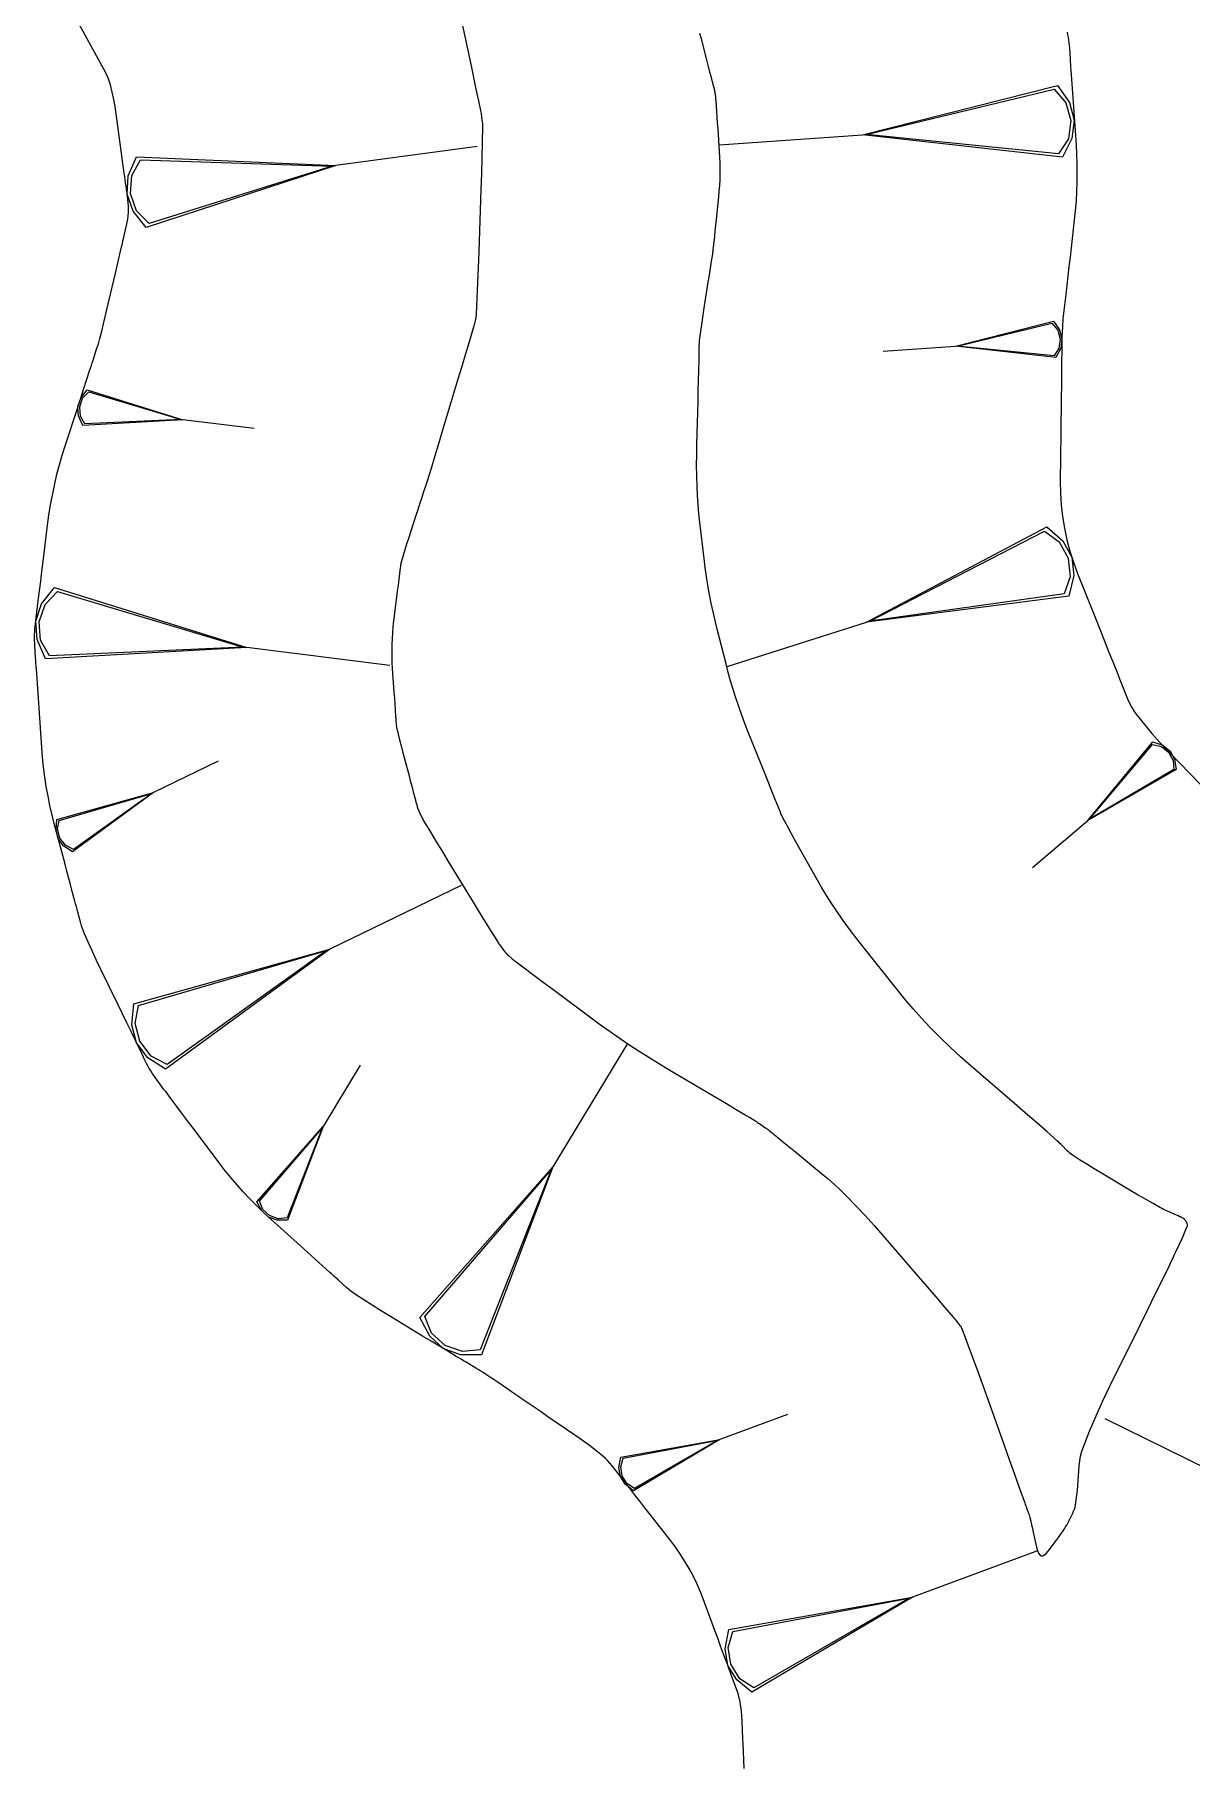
# Model space of a CAD drawing. Header units: metres. Extents: x 305195 to 309187, y 6261447 to 6263623.
# Drawn here: x 305596.9 to 305639, y 6262879.7 to 6262942.6 of the extents above; entities that cross this region are included whole.
import ezdxf

# ---------------------------------------------------------------- set-up
doc = ezdxf.new("R2010")
doc.units = ezdxf.units.M
doc.layers.add('st_new', color=9, linetype='Continuous')

# ---------------------------------------------------------------- blocks, each defined once
blk = doc.blocks.new('ST4_NEW')
at = {"layer": 'st_new', "color": 251, "lineweight": 0}
for p, q in [((183.3, 545.499, -999), (181.794, 548.259, -999)), ((196.245, 547.446, -999), (196.609, 545.752, -999)), ((205.002, 546.738, -999), (204.949, 546.939, -999)), ((205.21, 545.929, -999), (205.002, 546.738, -999)), ((218.329, 546.986, -999), (218.348, 546.89, -999)), ((218.348, 546.89, -999), (218.364, 546.793, -999)), ((218.364, 546.793, -999), (218.379, 546.695, -999)), ((218.379, 546.695, -999), (218.391, 546.597, -999)), ((218.391, 546.597, -999), (218.402, 546.499, -999)), ((218.402, 546.499, -999), (218.41, 546.401, -999)), ((205.262, 545.727, -999), (205.21, 545.929, -999)), ((218.41, 546.401, -999), (218.437, 546.004, -999)), ((218.437, 546.004, -999), (218.444, 545.906, -999)), ((218.444, 545.906, -999), (218.45, 545.807, -999)), ((183.354, 545.392, -999), (183.3, 545.499, -999)), ((183.401, 545.283, -999), (183.354, 545.392, -999)), ((183.441, 545.171, -999), (183.401, 545.283, -999)), ((196.609, 545.752, -999), (196.7, 545.329, -999)), ((196.7, 545.329, -999), (196.789, 544.907, -999)), ((205.314, 545.526, -999), (205.262, 545.727, -999)), ((205.366, 545.324, -999), (205.314, 545.526, -999)), ((205.418, 545.122, -999), (205.366, 545.324, -999)), ((218.45, 545.807, -999), (218.457, 545.708, -999)), ((218.457, 545.708, -999), (218.464, 545.61, -999)), ((218.464, 545.61, -999), (218.488, 545.268, -999)), ((218.488, 545.268, -999), (218.511, 544.926, -999)), ((183.474, 545.056, -999), (183.441, 545.171, -999)), ((183.536, 544.795, -999), (183.474, 545.056, -999)), ((183.59, 544.532, -999), (183.536, 544.795, -999)), ((196.789, 544.907, -999), (196.878, 544.484, -999)), ((205.427, 545.089, -999), (205.418, 545.122, -999)), ((205.435, 545.055, -999), (205.427, 545.089, -999)), ((205.444, 545.021, -999), (205.435, 545.055, -999)), ((205.453, 544.987, -999), (205.444, 545.021, -999)), ((205.488, 544.851, -999), (205.453, 544.987, -999)), ((205.496, 544.817, -999), (205.488, 544.851, -999)), ((205.504, 544.783, -999), (205.496, 544.817, -999)), ((205.51, 544.749, -999), (205.504, 544.783, -999)), ((205.516, 544.714, -999), (205.51, 544.749, -999)), ((205.522, 544.68, -999), (205.516, 544.714, -999)), ((205.526, 544.645, -999), (205.522, 544.68, -999)), ((205.529, 544.611, -999), (205.526, 544.645, -999)), ((205.532, 544.576, -999), (205.529, 544.611, -999)), ((218.511, 544.926, -999), (218.535, 544.584, -999)), ((218.535, 544.584, -999), (218.558, 544.243, -999)), ((183.638, 544.267, -999), (183.59, 544.532, -999)), ((183.678, 543.999, -999), (183.638, 544.267, -999)), ((183.825, 542.919, -999), (183.678, 543.999, -999)), ((196.878, 544.484, -999), (196.966, 544.061, -999)), ((196.966, 544.061, -999), (196.975, 544.018, -999)), ((196.975, 544.018, -999), (196.983, 543.975, -999)), ((196.983, 543.975, -999), (196.99, 543.931, -999)), ((205.542, 544.436, -999), (205.532, 544.576, -999)), ((205.544, 544.401, -999), (205.542, 544.436, -999)), ((205.547, 544.366, -999), (205.544, 544.401, -999)), ((205.549, 544.331, -999), (205.547, 544.366, -999)), ((205.552, 544.296, -999), (205.549, 544.331, -999)), ((205.566, 544.088, -999), (205.552, 544.296, -999)), ((205.58, 543.881, -999), (205.566, 544.088, -999)), ((218.558, 544.243, -999), (218.653, 542.872, -999)), ((196.99, 543.931, -999), (196.996, 543.888, -999)), ((196.996, 543.888, -999), (197.02, 543.713, -999)), ((197.03, 543.539, -999), (197.016, 542.97, -999)), ((197.02, 543.713, -999), (197.025, 543.67, -999)), ((197.025, 543.67, -999), (197.028, 543.626, -999)), ((197.028, 543.626, -999), (197.03, 543.583, -999)), ((197.03, 543.583, -999), (197.03, 543.539, -999)), ((205.594, 543.673, -999), (205.58, 543.881, -999)), ((205.609, 543.465, -999), (205.594, 543.673, -999)), ((205.666, 542.632, -999), (205.609, 543.465, -999)), ((183.862, 542.65, -999), (183.825, 542.919, -999)), ((197.016, 542.97, -999), (197.001, 542.4, -999)), ((218.653, 542.872, -999), (218.672, 542.53, -999)), ((183.899, 542.38, -999), (183.862, 542.65, -999)), ((183.935, 542.111, -999), (183.899, 542.38, -999)), ((183.972, 541.842, -999), (183.935, 542.111, -999)), ((197.001, 542.4, -999), (196.984, 541.831, -999)), ((205.678, 542.425, -999), (205.666, 542.632, -999)), ((205.685, 542.217, -999), (205.678, 542.425, -999)), ((205.689, 542.01, -999), (205.685, 542.217, -999)), ((218.672, 542.53, -999), (218.684, 542.189, -999)), ((218.684, 542.189, -999), (218.688, 541.847, -999)), ((183.988, 541.722, -999), (183.972, 541.842, -999)), ((184.004, 541.603, -999), (183.988, 541.722, -999)), ((184.021, 541.483, -999), (184.004, 541.603, -999)), ((184.037, 541.364, -999), (184.021, 541.483, -999)), ((196.984, 541.831, -999), (196.966, 541.262, -999)), ((205.671, 541.389, -999), (205.681, 541.596, -999)), ((205.681, 541.596, -999), (205.687, 541.802, -999)), ((205.687, 541.802, -999), (205.689, 542.01, -999)), ((218.684, 541.506, -999), (218.672, 541.165, -999)), ((218.688, 541.847, -999), (218.684, 541.506, -999)), ((184.102, 540.884, -999), (184.037, 541.364, -999)), ((184.116, 540.764, -999), (184.102, 540.884, -999)), ((196.966, 541.262, -999), (196.888, 538.977, -999)), ((205.551, 540.148, -999), (205.637, 540.976, -999)), ((205.637, 540.976, -999), (205.656, 541.183, -999)), ((205.656, 541.183, -999), (205.671, 541.389, -999)), ((218.653, 540.824, -999), (218.626, 540.484, -999)), ((218.672, 541.165, -999), (218.653, 540.824, -999)), ((184.102, 540.17, -999), (184.115, 540.289, -999)), ((184.115, 540.289, -999), (184.124, 540.407, -999)), ((184.124, 540.645, -999), (184.116, 540.764, -999)), ((184.127, 540.526, -999), (184.124, 540.645, -999)), ((184.124, 540.407, -999), (184.127, 540.526, -999)), ((218.626, 540.484, -999), (218.59, 540.143, -999)), ((183.948, 539.463, -999), (184.058, 539.935, -999)), ((184.058, 539.935, -999), (184.082, 540.052, -999)), ((184.082, 540.052, -999), (184.102, 540.17, -999)), ((205.487, 539.529, -999), (205.508, 539.736, -999)), ((205.508, 539.736, -999), (205.53, 539.942, -999)), ((205.53, 539.942, -999), (205.551, 540.148, -999)), ((218.59, 540.143, -999), (218.434, 538.778, -999)), ((183.776, 538.728, -999), (183.838, 538.993, -999)), ((183.838, 538.993, -999), (183.865, 539.11, -999)), ((183.865, 539.11, -999), (183.893, 539.228, -999)), ((183.893, 539.228, -999), (183.92, 539.345, -999)), ((183.92, 539.345, -999), (183.948, 539.463, -999)), ((196.888, 538.977, -999), (196.867, 538.408, -999)), ((205.414, 538.894, -999), (205.419, 538.93, -999)), ((205.419, 538.93, -999), (205.424, 538.965, -999)), ((205.424, 538.965, -999), (205.429, 539.001, -999)), ((205.429, 539.001, -999), (205.433, 539.037, -999)), ((205.433, 539.037, -999), (205.449, 539.18, -999)), ((205.449, 539.18, -999), (205.453, 539.216, -999)), ((205.453, 539.216, -999), (205.457, 539.252, -999)), ((205.457, 539.252, -999), (205.461, 539.287, -999)), ((205.461, 539.287, -999), (205.465, 539.323, -999)), ((205.465, 539.323, -999), (205.487, 539.529, -999)), ((183.653, 538.199, -999), (183.714, 538.464, -999)), ((183.714, 538.464, -999), (183.776, 538.728, -999)), ((196.867, 538.408, -999), (196.845, 537.839, -999)), ((205.295, 538.125, -999), (205.335, 538.381, -999)), ((205.335, 538.381, -999), (205.374, 538.638, -999)), ((205.374, 538.638, -999), (205.414, 538.894, -999)), ((218.395, 538.438, -999), (218.355, 538.097, -999)), ((218.434, 538.778, -999), (218.395, 538.438, -999)), ((183.343, 536.873, -999), (183.591, 537.935, -999)), ((183.591, 537.935, -999), (183.653, 538.199, -999)), ((196.845, 537.839, -999), (196.821, 537.27, -999)), ((205.092, 536.841, -999), (205.254, 537.869, -999)), ((205.254, 537.869, -999), (205.295, 538.125, -999)), ((218.316, 537.757, -999), (218.277, 537.417, -999)), ((218.355, 538.097, -999), (218.316, 537.757, -999)), ((196.821, 537.27, -999), (196.794, 536.702, -999)), ((218.243, 537.122, -999), (218.232, 537.023, -999)), ((218.255, 537.22, -999), (218.243, 537.122, -999)), ((218.266, 537.318, -999), (218.255, 537.22, -999)), ((218.277, 537.417, -999), (218.266, 537.318, -999)), ((183.216, 536.345, -999), (183.281, 536.609, -999)), ((183.281, 536.609, -999), (183.343, 536.873, -999)), ((196.77, 536.528, -999), (196.73, 536.357, -999)), ((196.779, 536.571, -999), (196.77, 536.528, -999)), ((196.786, 536.615, -999), (196.779, 536.571, -999)), ((196.791, 536.658, -999), (196.786, 536.615, -999)), ((196.794, 536.702, -999), (196.791, 536.658, -999)), ((205.015, 536.328, -999), (205.052, 536.585, -999)), ((205.052, 536.585, -999), (205.092, 536.841, -999)), ((218.168, 536.432, -999), (218.16, 536.333, -999)), ((218.176, 536.53, -999), (218.168, 536.432, -999)), ((218.187, 536.629, -999), (218.176, 536.53, -999)), ((218.232, 537.023, -999), (218.187, 536.629, -999)), ((183.057, 535.718, -999), (183.084, 535.819, -999)), ((183.084, 535.819, -999), (183.151, 536.082, -999)), ((183.151, 536.082, -999), (183.216, 536.345, -999)), ((196.685, 536.187, -999), (196.548, 535.723, -999)), ((196.697, 536.229, -999), (196.685, 536.187, -999)), ((196.709, 536.272, -999), (196.697, 536.229, -999)), ((196.72, 536.314, -999), (196.709, 536.272, -999)), ((196.73, 536.357, -999), (196.72, 536.314, -999)), ((204.938, 535.752, -999), (204.945, 535.815, -999)), ((204.945, 535.815, -999), (204.979, 536.072, -999)), ((204.979, 536.072, -999), (205.015, 536.328, -999)), ((218.141, 535.88, -999), (218.137, 535.703, -999)), ((218.147, 536.057, -999), (218.141, 535.88, -999)), ((218.155, 536.235, -999), (218.147, 536.057, -999)), ((218.16, 536.333, -999), (218.155, 536.235, -999)), ((182.838, 535.025, -999), (182.967, 535.421, -999)), ((182.967, 535.421, -999), (182.999, 535.52, -999)), ((182.999, 535.52, -999), (183.029, 535.619, -999)), ((183.029, 535.619, -999), (183.057, 535.718, -999)), ((196.409, 535.259, -999), (196.27, 534.794, -999)), ((196.548, 535.723, -999), (196.409, 535.259, -999)), ((204.921, 535.112, -999), (204.922, 535.176, -999)), ((204.922, 535.176, -999), (204.924, 535.24, -999)), ((204.924, 535.304, -999), (204.927, 535.56, -999)), ((204.924, 535.24, -999), (204.924, 535.304, -999)), ((204.927, 535.56, -999), (204.929, 535.624, -999)), ((204.929, 535.624, -999), (204.932, 535.688, -999)), ((204.932, 535.688, -999), (204.938, 535.752, -999)), ((218.134, 535.525, -999), (218.126, 534.813, -999)), ((218.137, 535.703, -999), (218.134, 535.525, -999)), ((182.598, 534.29, -999), (182.71, 534.631, -999)), ((182.71, 534.631, -999), (182.742, 534.73, -999)), ((182.742, 534.73, -999), (182.774, 534.828, -999)), ((182.774, 534.828, -999), (182.806, 534.927, -999)), ((182.806, 534.927, -999), (182.838, 535.025, -999)), ((196.27, 534.794, -999), (196.131, 534.331, -999)), ((204.9, 534.277, -999), (204.91, 534.662, -999)), ((204.91, 534.662, -999), (204.92, 535.048, -999)), ((204.92, 535.048, -999), (204.921, 535.112, -999)), ((218.125, 534.635, -999), (218.123, 534.458, -999)), ((218.126, 534.813, -999), (218.125, 534.635, -999)), ((182.375, 533.607, -999), (182.487, 533.949, -999)), ((182.487, 533.949, -999), (182.598, 534.29, -999)), ((196.131, 534.331, -999), (195.57, 532.47, -999)), ((204.88, 533.507, -999), (204.89, 533.892, -999)), ((204.89, 533.892, -999), (204.9, 534.277, -999)), ((218.119, 534.103, -999), (218.114, 533.667, -999)), ((218.121, 534.28, -999), (218.119, 534.103, -999)), ((218.123, 534.458, -999), (218.121, 534.28, -999)), ((181.817, 531.897, -999), (182.264, 533.266, -999)), ((182.264, 533.266, -999), (182.375, 533.607, -999)), ((204.838, 531.961, -999), (204.88, 533.507, -999)), ((218.114, 533.667, -999), (218.109, 533.231, -999)), ((218.105, 532.795, -999), (218.1, 532.359, -999)), ((218.109, 533.231, -999), (218.105, 532.795, -999)), ((195.43, 532.006, -999), (195.29, 531.542, -999)), ((195.57, 532.47, -999), (195.43, 532.006, -999)), ((218.1, 532.359, -999), (218.081, 530.61, -999)), ((181.611, 531.211, -999), (181.71, 531.555, -999)), ((181.71, 531.555, -999), (181.817, 531.897, -999)), ((195.29, 531.542, -999), (195.15, 531.078, -999)), ((204.83, 531.191, -999), (204.831, 531.576, -999)), ((204.831, 531.576, -999), (204.838, 531.961, -999)), ((181.439, 530.517, -999), (181.521, 530.865, -999)), ((181.521, 530.865, -999), (181.611, 531.211, -999)), ((195.15, 531.078, -999), (195.009, 530.615, -999)), ((204.836, 530.806, -999), (204.83, 531.191, -999)), ((204.847, 530.422, -999), (204.836, 530.806, -999)), ((181.3, 529.816, -999), (181.365, 530.168, -999)), ((181.365, 530.168, -999), (181.439, 530.517, -999)), ((194.87, 530.184, -999), (194.803, 529.977, -999)), ((194.882, 530.219, -999), (194.87, 530.184, -999)), ((194.894, 530.255, -999), (194.882, 530.219, -999)), ((194.906, 530.291, -999), (194.894, 530.255, -999)), ((194.917, 530.327, -999), (194.906, 530.291, -999)), ((194.964, 530.471, -999), (194.917, 530.327, -999)), ((194.976, 530.507, -999), (194.964, 530.471, -999)), ((194.987, 530.543, -999), (194.976, 530.507, -999)), ((194.998, 530.579, -999), (194.987, 530.543, -999)), ((195.009, 530.615, -999), (194.998, 530.579, -999)), ((204.864, 530.093, -999), (204.847, 530.422, -999)), ((218.081, 530.61, -999), (218.087, 530.176, -999)), ((218.087, 530.176, -999), (218.113, 529.746, -999)), ((181.243, 529.463, -999), (181.3, 529.816, -999)), ((194.668, 529.563, -999), (194.6, 529.357, -999)), ((194.735, 529.77, -999), (194.668, 529.563, -999)), ((194.803, 529.977, -999), (194.735, 529.77, -999)), ((204.886, 529.764, -999), (204.864, 530.093, -999)), ((204.915, 529.435, -999), (204.886, 529.764, -999)), ((218.113, 529.746, -999), (218.161, 529.32, -999)), ((181.017, 527.678, -999), (181.194, 529.107, -999)), ((181.194, 529.107, -999), (181.243, 529.463, -999)), ((194.6, 529.357, -999), (194.33, 528.527, -999)), ((204.95, 529.107, -999), (204.915, 529.435, -999)), ((205.103, 527.79, -999), (204.95, 529.107, -999)), ((218.161, 529.32, -999), (218.229, 528.898, -999)), ((218.229, 528.898, -999), (218.318, 528.479, -999)), ((194.263, 528.32, -999), (194.198, 528.113, -999)), ((194.33, 528.527, -999), (194.263, 528.32, -999)), ((218.318, 528.479, -999), (218.427, 528.065, -999)), ((180.973, 527.322, -999), (181.017, 527.678, -999)), ((194.046, 527.587, -999), (194.041, 527.55, -999)), ((194.053, 527.624, -999), (194.046, 527.587, -999)), ((194.062, 527.661, -999), (194.053, 527.624, -999)), ((194.072, 527.697, -999), (194.062, 527.661, -999)), ((194.134, 527.905, -999), (194.072, 527.697, -999)), ((194.198, 528.113, -999), (194.134, 527.905, -999)), ((205.144, 527.463, -999), (205.103, 527.79, -999)), ((218.427, 528.065, -999), (218.558, 527.654, -999)), ((218.558, 527.654, -999), (218.709, 527.247, -999)), ((180.884, 526.61, -999), (180.928, 526.966, -999)), ((180.928, 526.966, -999), (180.973, 527.322, -999)), ((193.977, 527.035, -999), (193.95, 526.819, -999)), ((194.004, 527.25, -999), (193.977, 527.035, -999)), ((194.008, 527.288, -999), (194.004, 527.25, -999)), ((194.013, 527.325, -999), (194.008, 527.288, -999)), ((194.018, 527.363, -999), (194.013, 527.325, -999)), ((194.022, 527.4, -999), (194.018, 527.363, -999)), ((194.041, 527.55, -999), (194.022, 527.4, -999)), ((205.191, 527.136, -999), (205.144, 527.463, -999)), ((205.242, 526.81, -999), (205.191, 527.136, -999)), ((218.709, 527.247, -999), (219.357, 525.623, -999)), ((180.84, 526.254, -999), (180.884, 526.61, -999)), ((193.896, 526.387, -999), (193.788, 525.521, -999)), ((193.923, 526.603, -999), (193.896, 526.387, -999)), ((193.95, 526.819, -999), (193.923, 526.603, -999)), ((205.3, 526.485, -999), (205.242, 526.81, -999)), ((205.361, 526.167, -999), (205.3, 526.485, -999)), ((180.737, 525.429, -999), (180.789, 525.842, -999)), ((180.789, 525.842, -999), (180.801, 525.945, -999)), ((180.801, 525.945, -999), (180.814, 526.048, -999)), ((180.814, 526.048, -999), (180.827, 526.151, -999)), ((180.827, 526.151, -999), (180.84, 526.254, -999)), ((205.428, 525.85, -999), (205.361, 526.167, -999)), ((205.5, 525.533, -999), (205.428, 525.85, -999)), ((180.706, 525.017, -999), (180.71, 525.12, -999)), ((180.71, 525.12, -999), (180.717, 525.223, -999)), ((180.717, 525.223, -999), (180.726, 525.326, -999)), ((180.726, 525.326, -999), (180.737, 525.429, -999)), ((193.745, 525.089, -999), (193.731, 524.873, -999)), ((193.764, 525.305, -999), (193.745, 525.089, -999)), ((193.788, 525.521, -999), (193.764, 525.305, -999)), ((205.577, 525.218, -999), (205.5, 525.533, -999)), ((205.899, 523.955, -999), (205.577, 525.218, -999)), ((219.357, 525.623, -999), (219.518, 525.218, -999)), ((219.518, 525.218, -999), (219.68, 524.813, -999)), ((180.704, 524.914, -999), (180.706, 525.017, -999)), ((180.705, 524.81, -999), (180.704, 524.914, -999)), ((180.709, 524.707, -999), (180.705, 524.81, -999)), ((180.714, 524.604, -999), (180.709, 524.707, -999)), ((180.743, 524.189, -999), (180.714, 524.604, -999)), ((193.723, 524.657, -999), (193.719, 524.44, -999)), ((193.719, 524.44, -999), (193.721, 524.223, -999)), ((193.731, 524.873, -999), (193.723, 524.657, -999)), ((219.68, 524.813, -999), (219.841, 524.409, -999)), ((180.75, 524.085, -999), (180.743, 524.189, -999)), ((180.757, 523.982, -999), (180.75, 524.085, -999)), ((180.764, 523.878, -999), (180.757, 523.982, -999)), ((180.771, 523.775, -999), (180.764, 523.878, -999)), ((193.721, 524.223, -999), (193.728, 524.006, -999)), ((193.728, 524.006, -999), (193.74, 523.789, -999)), ((205.981, 523.641, -999), (205.899, 523.955, -999)), ((219.841, 524.409, -999), (220.003, 524.004, -999)), ((220.003, 524.004, -999), (220.069, 523.839, -999)), ((220.069, 523.839, -999), (220.134, 523.674, -999)), ((180.796, 523.417, -999), (180.771, 523.775, -999)), ((180.82, 523.059, -999), (180.796, 523.417, -999)), ((193.74, 523.789, -999), (193.8, 522.919, -999)), ((206.069, 523.328, -999), (205.981, 523.641, -999)), ((206.162, 523.018, -999), (206.069, 523.328, -999)), ((220.134, 523.674, -999), (220.2, 523.509, -999)), ((220.2, 523.509, -999), (220.266, 523.344, -999)), ((220.266, 523.344, -999), (220.53, 522.682, -999)), ((180.844, 522.701, -999), (180.82, 523.059, -999)), ((180.869, 522.342, -999), (180.844, 522.701, -999)), ((193.8, 522.919, -999), (193.815, 522.702, -999)), ((193.815, 522.702, -999), (193.829, 522.485, -999)), ((206.26, 522.709, -999), (206.162, 523.018, -999)), ((206.365, 522.396, -999), (206.26, 522.709, -999)), ((220.53, 522.682, -999), (220.601, 522.52, -999)), ((180.967, 520.906, -999), (180.869, 522.342, -999)), ((193.829, 522.485, -999), (193.844, 522.267, -999)), ((193.844, 522.267, -999), (193.859, 522.05, -999)), ((193.859, 522.05, -999), (193.862, 522.013, -999)), ((193.862, 522.013, -999), (193.864, 521.975, -999)), ((193.864, 521.975, -999), (193.867, 521.938, -999)), ((193.867, 521.938, -999), (193.869, 521.9, -999)), ((206.475, 522.085, -999), (206.365, 522.396, -999)), ((206.59, 521.776, -999), (206.475, 522.085, -999)), ((220.601, 522.52, -999), (220.682, 522.366, -999)), ((220.682, 522.366, -999), (220.774, 522.217, -999)), ((220.774, 522.217, -999), (220.875, 522.075, -999)), ((220.875, 522.075, -999), (221.143, 521.739, -999)), ((193.869, 521.9, -999), (193.88, 521.749, -999)), ((193.88, 521.749, -999), (193.883, 521.712, -999)), ((193.883, 521.712, -999), (193.888, 521.674, -999)), ((193.888, 521.674, -999), (193.894, 521.637, -999)), ((193.894, 521.637, -999), (193.902, 521.601, -999)), ((193.902, 521.601, -999), (193.953, 521.389, -999)), ((193.953, 521.389, -999), (194.005, 521.179, -999)), ((206.71, 521.468, -999), (206.59, 521.776, -999)), ((207.202, 520.237, -999), (206.71, 521.468, -999)), ((221.143, 521.739, -999), (221.421, 521.41, -999)), ((221.421, 521.41, -999), (221.709, 521.087, -999)), ((180.996, 520.548, -999), (180.967, 520.906, -999)), ((194.005, 521.179, -999), (194.059, 520.968, -999)), ((194.059, 520.968, -999), (194.114, 520.758, -999)), ((194.114, 520.758, -999), (194.338, 519.914, -999)), ((221.709, 521.087, -999), (222.007, 520.77, -999)), ((222.007, 520.77, -999), (223.225, 519.515, -999)), ((181.033, 520.192, -999), (180.996, 520.548, -999)), ((181.079, 519.838, -999), (181.033, 520.192, -999)), ((207.324, 519.93, -999), (207.202, 520.237, -999)), ((181.133, 519.485, -999), (181.079, 519.838, -999)), ((181.195, 519.133, -999), (181.133, 519.485, -999)), ((194.338, 519.914, -999), (194.394, 519.704, -999)), ((194.394, 519.704, -999), (194.45, 519.494, -999)), ((194.45, 519.494, -999), (194.506, 519.283, -999)), ((207.447, 519.623, -999), (207.324, 519.93, -999)), ((207.57, 519.317, -999), (207.447, 519.623, -999)), ((181.267, 518.783, -999), (181.195, 519.133, -999)), ((181.346, 518.434, -999), (181.267, 518.783, -999)), ((194.506, 519.283, -999), (194.562, 519.073, -999)), ((194.562, 519.073, -999), (194.572, 519.037, -999)), ((194.572, 519.037, -999), (194.581, 519, -999)), ((194.581, 519, -999), (194.591, 518.964, -999)), ((194.591, 518.964, -999), (194.601, 518.927, -999)), ((194.601, 518.927, -999), (194.64, 518.781, -999)), ((194.64, 518.781, -999), (194.65, 518.745, -999)), ((207.692, 519.01, -999), (207.57, 519.317, -999)), ((207.716, 518.951, -999), (207.692, 519.01, -999)), ((207.739, 518.893, -999), (207.716, 518.951, -999)), ((207.762, 518.835, -999), (207.739, 518.893, -999)), ((207.786, 518.776, -999), (207.762, 518.835, -999)), ((207.879, 518.542, -999), (207.786, 518.776, -999)), ((181.434, 518.086, -999), (181.346, 518.434, -999)), ((194.65, 518.745, -999), (194.661, 518.709, -999)), ((194.661, 518.709, -999), (194.672, 518.673, -999)), ((194.672, 518.673, -999), (194.685, 518.638, -999)), ((194.685, 518.638, -999), (194.699, 518.603, -999)), ((194.699, 518.603, -999), (194.713, 518.568, -999)), ((194.713, 518.568, -999), (194.728, 518.534, -999)), ((194.728, 518.534, -999), (194.744, 518.5, -999)), ((194.744, 518.5, -999), (194.81, 518.364, -999)), ((194.81, 518.364, -999), (194.827, 518.33, -999)), ((194.827, 518.33, -999), (194.845, 518.297, -999)), ((194.845, 518.297, -999), (194.863, 518.264, -999)), ((194.863, 518.264, -999), (194.882, 518.231, -999)), ((194.882, 518.231, -999), (195.105, 517.86, -999)), ((207.903, 518.484, -999), (207.879, 518.542, -999)), ((207.929, 518.427, -999), (207.903, 518.484, -999)), ((207.956, 518.371, -999), (207.929, 518.427, -999)), ((207.984, 518.315, -999), (207.956, 518.371, -999)), ((208.136, 518.032, -999), (207.984, 518.315, -999)), ((181.804, 516.694, -999), (181.434, 518.086, -999)), ((195.105, 517.86, -999), (195.329, 517.489, -999)), ((208.289, 517.75, -999), (208.136, 518.032, -999)), ((208.444, 517.468, -999), (208.289, 517.75, -999)), ((195.329, 517.489, -999), (195.554, 517.119, -999)), ((195.554, 517.119, -999), (195.779, 516.749, -999)), ((208.601, 517.187, -999), (208.444, 517.468, -999)), ((209.231, 516.062, -999), (208.601, 517.187, -999)), ((181.897, 516.347, -999), (181.804, 516.694, -999)), ((181.989, 516, -999), (181.897, 516.347, -999)), ((195.779, 516.749, -999), (196.684, 515.266, -999)), ((182.081, 515.653, -999), (181.989, 516, -999)), ((182.174, 515.307, -999), (182.081, 515.653, -999)), ((209.392, 515.783, -999), (209.231, 516.062, -999)), ((209.558, 515.509, -999), (209.392, 515.783, -999)), ((182.2, 515.206, -999), (182.174, 515.307, -999)), ((182.227, 515.106, -999), (182.2, 515.206, -999)), ((182.254, 515.006, -999), (182.227, 515.106, -999)), ((182.28, 514.906, -999), (182.254, 515.006, -999)), ((196.684, 515.266, -999), (196.91, 514.897, -999)), ((209.731, 515.239, -999), (209.558, 515.509, -999)), ((209.91, 514.973, -999), (209.731, 515.239, -999)), ((182.387, 514.504, -999), (182.28, 514.906, -999)), ((182.416, 514.404, -999), (182.387, 514.504, -999)), ((182.448, 514.306, -999), (182.416, 514.404, -999)), ((196.91, 514.897, -999), (197.137, 514.528, -999)), ((197.137, 514.528, -999), (197.365, 514.16, -999)), ((210.172, 514.601, -999), (209.91, 514.973, -999)), ((210.44, 514.234, -999), (210.172, 514.601, -999)), ((182.484, 514.209, -999), (182.448, 514.306, -999)), ((182.523, 514.114, -999), (182.484, 514.209, -999)), ((182.667, 513.786, -999), (182.523, 514.114, -999)), ((182.815, 513.46, -999), (182.667, 513.786, -999)), ((197.365, 514.16, -999), (197.593, 513.792, -999)), ((197.593, 513.792, -999), (197.613, 513.76, -999)), ((197.613, 513.76, -999), (197.634, 513.729, -999)), ((210.714, 513.87, -999), (210.44, 514.234, -999)), ((210.995, 513.511, -999), (210.714, 513.87, -999)), ((182.966, 513.135, -999), (182.815, 513.46, -999)), ((183.121, 512.811, -999), (182.966, 513.135, -999)), ((197.634, 513.729, -999), (197.655, 513.698, -999)), ((197.655, 513.698, -999), (197.678, 513.667, -999)), ((197.678, 513.667, -999), (197.769, 513.546, -999)), ((197.769, 513.546, -999), (197.791, 513.516, -999)), ((197.791, 513.516, -999), (197.815, 513.487, -999)), ((197.815, 513.487, -999), (197.839, 513.459, -999)), ((197.839, 513.459, -999), (197.864, 513.431, -999)), ((197.864, 513.431, -999), (197.89, 513.403, -999)), ((197.89, 513.403, -999), (197.916, 513.376, -999)), ((197.916, 513.376, -999), (197.943, 513.35, -999)), ((197.943, 513.35, -999), (197.971, 513.325, -999)), ((197.971, 513.325, -999), (198.083, 513.223, -999)), ((198.083, 513.223, -999), (198.111, 513.198, -999)), ((198.111, 513.198, -999), (198.14, 513.174, -999)), ((198.14, 513.174, -999), (198.169, 513.15, -999)), ((198.169, 513.15, -999), (198.199, 513.127, -999)), ((198.199, 513.127, -999), (198.545, 512.867, -999)), ((212.133, 512.077, -999), (210.995, 513.511, -999)), ((183.751, 511.516, -999), (183.121, 512.811, -999)), ((198.545, 512.867, -999), (198.892, 512.607, -999)), ((198.892, 512.607, -999), (199.238, 512.347, -999)), ((199.238, 512.347, -999), (199.586, 512.089, -999)), ((199.586, 512.089, -999), (200.981, 511.053, -999)), ((212.42, 511.724, -999), (212.133, 512.077, -999)), ((183.908, 511.193, -999), (183.751, 511.516, -999)), ((212.716, 511.378, -999), (212.42, 511.724, -999)), ((213.02, 511.041, -999), (212.716, 511.378, -999)), ((184.064, 510.87, -999), (183.908, 511.193, -999)), ((184.221, 510.547, -999), (184.064, 510.87, -999)), ((200.981, 511.053, -999), (201.33, 510.796, -999)), ((201.33, 510.796, -999), (201.682, 510.545, -999)), ((213.332, 510.711, -999), (213.02, 511.041, -999)), ((213.696, 510.343, -999), (213.332, 510.711, -999)), ((184.378, 510.225, -999), (184.221, 510.547, -999)), ((184.423, 510.131, -999), (184.378, 510.225, -999)), ((184.469, 510.038, -999), (184.423, 510.131, -999)), ((184.514, 509.945, -999), (184.469, 510.038, -999)), ((201.682, 510.545, -999), (202.037, 510.298, -999)), ((202.037, 510.298, -999), (202.396, 510.056, -999)), ((202.396, 510.056, -999), (202.739, 509.83, -999)), ((214.068, 509.984, -999), (213.696, 510.343, -999)), ((214.449, 509.632, -999), (214.068, 509.984, -999)), ((184.559, 509.851, -999), (184.514, 509.945, -999)), ((184.741, 509.477, -999), (184.559, 509.851, -999)), ((184.787, 509.385, -999), (184.741, 509.477, -999)), ((184.836, 509.293, -999), (184.787, 509.385, -999)), ((202.739, 509.83, -999), (203.086, 509.609, -999)), ((203.086, 509.609, -999), (203.435, 509.392, -999)), ((203.435, 509.392, -999), (203.788, 509.18, -999)), ((214.837, 509.288, -999), (214.449, 509.632, -999)), ((184.886, 509.203, -999), (184.836, 509.293, -999)), ((184.939, 509.114, -999), (184.886, 509.203, -999)), ((184.994, 509.027, -999), (184.939, 509.114, -999)), ((185.051, 508.941, -999), (184.994, 509.027, -999)), ((185.11, 508.856, -999), (185.051, 508.941, -999)), ((185.171, 508.772, -999), (185.11, 508.856, -999)), ((185.421, 508.44, -999), (185.171, 508.772, -999)), ((203.788, 509.18, -999), (205.209, 508.338, -999)), ((216.411, 507.923, -999), (214.837, 509.288, -999)), ((185.483, 508.357, -999), (185.421, 508.44, -999)), ((185.546, 508.274, -999), (185.483, 508.357, -999)), ((185.608, 508.191, -999), (185.546, 508.274, -999)), ((185.67, 508.108, -999), (185.608, 508.191, -999)), ((185.886, 507.821, -999), (185.67, 508.108, -999)), ((205.209, 508.338, -999), (205.563, 508.129, -999)), ((205.563, 508.129, -999), (205.917, 507.919, -999)), ((186.101, 507.534, -999), (185.886, 507.821, -999)), ((186.317, 507.247, -999), (186.101, 507.534, -999)), ((205.917, 507.919, -999), (206.271, 507.709, -999)), ((206.271, 507.709, -999), (206.625, 507.499, -999)), ((206.625, 507.499, -999), (206.657, 507.48, -999)), ((206.657, 507.48, -999), (206.69, 507.46, -999)), ((206.69, 507.46, -999), (206.722, 507.441, -999)), ((206.722, 507.441, -999), (206.754, 507.421, -999)), ((216.803, 507.582, -999), (216.411, 507.923, -999)), ((217.195, 507.241, -999), (216.803, 507.582, -999)), ((186.532, 506.959, -999), (186.317, 507.247, -999)), ((187.397, 505.808, -999), (186.532, 506.959, -999)), ((206.754, 507.421, -999), (206.884, 507.343, -999)), ((206.884, 507.343, -999), (206.916, 507.324, -999)), ((206.916, 507.324, -999), (206.948, 507.304, -999)), ((206.948, 507.304, -999), (206.98, 507.284, -999)), ((206.98, 507.284, -999), (207.012, 507.263, -999)), ((207.012, 507.263, -999), (207.05, 507.238, -999)), ((207.05, 507.238, -999), (207.089, 507.212, -999)), ((207.089, 507.212, -999), (207.128, 507.187, -999)), ((207.128, 507.187, -999), (207.166, 507.16, -999)), ((207.166, 507.16, -999), (207.319, 507.055, -999)), ((207.319, 507.055, -999), (207.357, 507.029, -999)), ((207.357, 507.029, -999), (207.395, 507.001, -999)), ((207.395, 507.001, -999), (207.432, 506.974, -999)), ((207.432, 506.974, -999), (207.468, 506.945, -999)), ((207.468, 506.945, -999), (207.709, 506.751, -999)), ((217.585, 506.899, -999), (217.195, 507.241, -999)), ((217.974, 506.555, -999), (217.585, 506.899, -999)), ((207.709, 506.751, -999), (207.948, 506.556, -999)), ((207.948, 506.556, -999), (208.188, 506.361, -999)), ((208.188, 506.361, -999), (208.427, 506.165, -999)), ((218.021, 506.513, -999), (217.974, 506.555, -999)), ((218.067, 506.47, -999), (218.021, 506.513, -999)), ((218.112, 506.427, -999), (218.067, 506.47, -999)), ((218.156, 506.382, -999), (218.112, 506.427, -999)), ((218.331, 506.201, -999), (218.156, 506.382, -999)), ((218.376, 506.157, -999), (218.331, 506.201, -999)), ((187.616, 505.523, -999), (187.397, 505.808, -999)), ((208.427, 506.165, -999), (209.384, 505.377, -999)), ((218.423, 506.116, -999), (218.376, 506.157, -999)), ((218.472, 506.078, -999), (218.423, 506.116, -999)), ((218.523, 506.042, -999), (218.472, 506.078, -999)), ((218.784, 505.874, -999), (218.523, 506.042, -999)), ((219.046, 505.708, -999), (218.784, 505.874, -999)), ((219.311, 505.545, -999), (219.046, 505.708, -999)), ((187.841, 505.245, -999), (187.616, 505.523, -999)), ((188.072, 504.972, -999), (187.841, 505.245, -999)), ((188.31, 504.706, -999), (188.072, 504.972, -999)), ((209.384, 505.377, -999), (209.62, 505.178, -999)), ((209.62, 505.178, -999), (209.85, 504.973, -999)), ((209.85, 504.973, -999), (210.075, 504.762, -999)), ((219.578, 505.384, -999), (219.311, 505.545, -999)), ((220.653, 504.746, -999), (219.578, 505.384, -999)), ((188.554, 504.445, -999), (188.31, 504.706, -999)), ((188.804, 504.19, -999), (188.554, 504.445, -999)), ((210.075, 504.762, -999), (210.294, 504.545, -999)), ((210.294, 504.545, -999), (210.633, 504.194, -999)), ((220.921, 504.588, -999), (220.653, 504.746, -999)), ((221.19, 504.431, -999), (220.921, 504.588, -999)), ((221.46, 504.275, -999), (221.19, 504.431, -999)), ((189.061, 503.94, -999), (188.804, 504.19, -999)), ((189.324, 503.697, -999), (189.061, 503.94, -999)), ((190.393, 502.731, -999), (189.324, 503.697, -999)), ((210.633, 504.194, -999), (210.967, 503.838, -999)), ((210.967, 503.838, -999), (211.296, 503.475, -999)), ((221.731, 504.121, -999), (221.46, 504.275, -999)), ((221.787, 504.091, -999), (221.731, 504.121, -999)), ((221.845, 504.061, -999), (221.787, 504.091, -999)), ((221.903, 504.033, -999), (221.845, 504.061, -999)), ((221.961, 504.006, -999), (221.903, 504.033, -999)), ((222.199, 503.903, -999), (221.961, 504.006, -999)), ((222.258, 503.877, -999), (222.199, 503.903, -999)), ((222.317, 503.851, -999), (222.258, 503.877, -999)), ((222.377, 503.825, -999), (222.317, 503.851, -999)), ((222.436, 503.799, -999), (222.377, 503.825, -999)), ((222.448, 503.794, -999), (222.436, 503.799, -999)), ((222.46, 503.788, -999), (222.448, 503.794, -999)), ((222.473, 503.782, -999), (222.46, 503.788, -999)), ((222.485, 503.777, -999), (222.473, 503.782, -999)), ((222.534, 503.753, -999), (222.485, 503.777, -999)), ((222.547, 503.747, -999), (222.534, 503.753, -999)), ((222.558, 503.74, -999), (222.547, 503.747, -999)), ((222.569, 503.733, -999), (222.558, 503.74, -999)), ((222.58, 503.725, -999), (222.569, 503.733, -999)), ((222.59, 503.717, -999), (222.58, 503.725, -999)), ((222.6, 503.708, -999), (222.59, 503.717, -999)), ((222.609, 503.698, -999), (222.6, 503.708, -999)), ((222.618, 503.688, -999), (222.609, 503.698, -999)), ((222.652, 503.645, -999), (222.618, 503.688, -999)), ((211.296, 503.475, -999), (211.619, 503.107, -999)), ((211.619, 503.107, -999), (212.903, 501.618, -999)), ((222.506, 502.978, -999), (222.559, 503.094, -999)), ((222.559, 503.094, -999), (222.61, 503.211, -999)), ((222.61, 503.211, -999), (222.659, 503.328, -999)), ((222.66, 503.634, -999), (222.652, 503.645, -999)), ((222.659, 503.328, -999), (222.706, 503.445, -999)), ((222.667, 503.623, -999), (222.66, 503.634, -999)), ((222.674, 503.612, -999), (222.667, 503.623, -999)), ((222.68, 503.6, -999), (222.674, 503.612, -999)), ((222.686, 503.588, -999), (222.68, 503.6, -999)), ((222.69, 503.575, -999), (222.686, 503.588, -999)), ((222.694, 503.562, -999), (222.69, 503.575, -999)), ((222.698, 503.549, -999), (222.694, 503.562, -999)), ((222.71, 503.496, -999), (222.698, 503.549, -999)), ((222.706, 503.445, -999), (222.71, 503.457, -999)), ((222.712, 503.483, -999), (222.71, 503.496, -999)), ((222.71, 503.457, -999), (222.712, 503.47, -999)), ((222.712, 503.47, -999), (222.712, 503.483, -999)), ((190.659, 502.491, -999), (190.393, 502.731, -999)), ((190.925, 502.25, -999), (190.659, 502.491, -999)), ((222.235, 502.395, -999), (222.289, 502.511, -999)), ((222.289, 502.511, -999), (222.506, 502.978, -999)), ((191.192, 502.009, -999), (190.925, 502.25, -999)), ((191.458, 501.769, -999), (191.192, 502.009, -999)), ((221.799, 501.497, -999), (222.069, 502.048, -999)), ((222.069, 502.048, -999), (222.125, 502.163, -999)), ((222.125, 502.163, -999), (222.18, 502.279, -999)), ((222.18, 502.279, -999), (222.235, 502.395, -999)), ((191.535, 501.699, -999), (191.458, 501.769, -999)), ((191.612, 501.63, -999), (191.535, 501.699, -999)), ((191.689, 501.56, -999), (191.612, 501.63, -999)), ((191.765, 501.491, -999), (191.689, 501.56, -999)), ((192.074, 501.212, -999), (191.765, 501.491, -999)), ((192.152, 501.144, -999), (192.074, 501.212, -999)), ((192.233, 501.079, -999), (192.152, 501.144, -999)), ((212.903, 501.618, -999), (213.223, 501.247, -999)), ((213.223, 501.247, -999), (213.542, 500.876, -999)), ((221.53, 500.946, -999), (221.799, 501.497, -999)), ((192.315, 501.017, -999), (192.233, 501.079, -999)), ((192.4, 500.959, -999), (192.315, 501.017, -999)), ((192.699, 500.762, -999), (192.4, 500.959, -999)), ((193.001, 500.569, -999), (192.699, 500.762, -999)), ((193.305, 500.379, -999), (193.001, 500.569, -999)), ((213.542, 500.876, -999), (213.861, 500.504, -999)), ((221.259, 500.396, -999), (221.53, 500.946, -999)), ((193.611, 500.192, -999), (193.305, 500.379, -999)), ((194.844, 499.448, -999), (193.611, 500.192, -999)), ((213.861, 500.504, -999), (214.18, 500.131, -999)), ((214.18, 500.131, -999), (214.21, 500.096, -999)), ((214.21, 500.096, -999), (214.239, 500.06, -999)), ((214.239, 500.06, -999), (214.269, 500.024, -999)), ((214.269, 500.024, -999), (214.297, 499.988, -999)), ((214.297, 499.988, -999), (214.412, 499.841, -999)), ((220.988, 499.846, -999), (221.259, 500.396, -999)), ((195.151, 499.263, -999), (194.844, 499.448, -999)), ((195.459, 499.077, -999), (195.151, 499.263, -999)), ((214.412, 499.841, -999), (214.439, 499.804, -999)), ((214.439, 499.804, -999), (214.463, 499.765, -999)), ((214.463, 499.765, -999), (214.484, 499.724, -999)), ((214.484, 499.724, -999), (214.502, 499.682, -999)), ((214.502, 499.682, -999), (214.7, 499.161, -999)), ((219.9, 497.64, -999), (220.988, 499.846, -999)), ((195.766, 498.892, -999), (195.459, 499.077, -999)), ((196.073, 498.706, -999), (195.766, 498.892, -999)), ((196.162, 498.653, -999), (196.073, 498.706, -999)), ((196.251, 498.599, -999), (196.162, 498.653, -999)), ((214.7, 499.161, -999), (214.896, 498.637, -999)), ((214.896, 498.637, -999), (215.089, 498.113, -999)), ((196.34, 498.546, -999), (196.251, 498.599, -999)), ((196.428, 498.492, -999), (196.34, 498.546, -999)), ((196.785, 498.277, -999), (196.428, 498.492, -999)), ((196.873, 498.223, -999), (196.785, 498.277, -999)), ((196.961, 498.169, -999), (196.873, 498.223, -999)), ((197.049, 498.113, -999), (196.961, 498.169, -999)), ((197.136, 498.057, -999), (197.049, 498.113, -999)), ((197.243, 497.988, -999), (197.136, 498.057, -999)), ((215.089, 498.113, -999), (215.278, 497.586, -999)), ((197.349, 497.917, -999), (197.243, 497.988, -999)), ((197.455, 497.846, -999), (197.349, 497.917, -999)), ((197.56, 497.774, -999), (197.455, 497.846, -999)), ((197.982, 497.485, -999), (197.56, 497.774, -999)), ((198.088, 497.413, -999), (197.982, 497.485, -999)), ((198.193, 497.341, -999), (198.088, 497.413, -999)), ((215.278, 497.586, -999), (216.033, 495.471, -999)), ((219.635, 497.088, -999), (219.9, 497.64, -999)), ((198.298, 497.269, -999), (198.193, 497.341, -999)), ((198.403, 497.197, -999), (198.298, 497.269, -999)), ((198.655, 497.024, -999), (198.403, 497.197, -999)), ((198.908, 496.851, -999), (198.655, 497.024, -999)), ((199.16, 496.678, -999), (198.908, 496.851, -999)), ((219.383, 496.533, -999), (219.635, 497.088, -999)), ((199.413, 496.505, -999), (199.16, 496.678, -999)), ((200.426, 495.811, -999), (199.413, 496.505, -999)), ((219.145, 495.974, -999), (219.383, 496.533, -999)), ((200.676, 495.636, -999), (200.426, 495.811, -999)), ((200.921, 495.455, -999), (200.676, 495.636, -999)), ((218.92, 495.412, -999), (219.145, 495.974, -999)), ((201.162, 495.27, -999), (200.921, 495.455, -999)), ((201.398, 495.079, -999), (201.162, 495.27, -999)), ((201.493, 494.996, -999), (201.398, 495.079, -999)), ((201.583, 494.908, -999), (201.493, 494.996, -999)), ((201.668, 494.816, -999), (201.583, 494.908, -999)), ((216.033, 495.471, -999), (216.221, 494.944, -999)), ((216.221, 494.944, -999), (216.409, 494.417, -999)), ((218.768, 494.721, -999), (218.786, 494.899, -999)), ((218.786, 494.899, -999), (218.817, 495.073, -999)), ((218.817, 495.073, -999), (218.862, 495.244, -999)), ((218.862, 495.244, -999), (218.92, 495.412, -999)), ((201.749, 494.718, -999), (201.668, 494.816, -999)), ((202.064, 494.314, -999), (201.749, 494.718, -999)), ((202.142, 494.214, -999), (202.064, 494.314, -999)), ((216.409, 494.417, -999), (216.597, 493.89, -999)), ((218.722, 493.999, -999), (218.768, 494.721, -999)), ((202.221, 494.113, -999), (202.142, 494.214, -999)), ((202.299, 494.013, -999), (202.221, 494.113, -999)), ((202.378, 493.912, -999), (202.299, 494.013, -999)), ((202.566, 493.671, -999), (202.378, 493.912, -999)), ((202.754, 493.43, -999), (202.566, 493.671, -999)), ((216.597, 493.89, -999), (216.786, 493.363, -999)), ((218.663, 493.465, -999), (218.688, 493.642, -999)), ((218.688, 493.642, -999), (218.707, 493.82, -999)), ((218.707, 493.82, -999), (218.722, 493.999, -999)), ((202.942, 493.189, -999), (202.754, 493.43, -999)), ((203.131, 492.947, -999), (202.942, 493.189, -999)), ((216.786, 493.363, -999), (216.802, 493.319, -999)), ((216.802, 493.319, -999), (216.817, 493.276, -999)), ((216.817, 493.276, -999), (216.833, 493.232, -999)), ((216.833, 493.232, -999), (216.849, 493.189, -999)), ((216.849, 493.189, -999), (216.914, 493.014, -999)), ((216.914, 493.014, -999), (216.93, 492.97, -999)), ((216.93, 492.97, -999), (216.944, 492.926, -999)), ((218.388, 492.698, -999), (218.532, 492.989, -999)), ((218.532, 492.989, -999), (218.565, 493.062, -999)), ((218.565, 493.062, -999), (218.593, 493.137, -999)), ((218.593, 493.137, -999), (218.616, 493.213, -999)), ((218.616, 493.213, -999), (218.633, 493.291, -999)), ((218.633, 493.291, -999), (218.663, 493.465, -999)), ((203.886, 491.979, -999), (203.131, 492.947, -999)), ((216.944, 492.926, -999), (216.957, 492.882, -999)), ((216.957, 492.882, -999), (216.969, 492.837, -999)), ((216.969, 492.837, -999), (217.003, 492.702, -999)), ((217.003, 492.702, -999), (217.035, 492.567, -999)), ((217.035, 492.567, -999), (217.067, 492.431, -999)), ((217.067, 492.431, -999), (217.097, 492.295, -999)), ((218.16, 492.313, -999), (218.229, 492.418, -999)), ((218.229, 492.418, -999), (218.272, 492.486, -999)), ((218.272, 492.486, -999), (218.313, 492.555, -999)), ((218.313, 492.555, -999), (218.352, 492.626, -999)), ((218.352, 492.626, -999), (218.388, 492.698, -999)), ((204.069, 491.735, -999), (203.886, 491.979, -999)), ((204.242, 491.485, -999), (204.069, 491.735, -999)), ((217.097, 492.295, -999), (217.215, 491.749, -999)), ((217.215, 491.749, -999), (217.248, 491.627, -999)), ((217.637, 491.605, -999), (217.942, 492.007, -999)), ((217.942, 492.007, -999), (218.017, 492.108, -999)), ((218.017, 492.108, -999), (218.089, 492.21, -999)), ((218.089, 492.21, -999), (218.16, 492.313, -999)), ((204.404, 491.23, -999), (204.242, 491.485, -999)), ((204.557, 490.969, -999), (204.404, 491.23, -999)), ((217.248, 491.627, -999), (217.287, 491.535, -999)), ((217.287, 491.535, -999), (217.333, 491.472, -999)), ((217.333, 491.472, -999), (217.385, 491.439, -999)), ((217.385, 491.439, -999), (217.439, 491.436, -999)), ((217.439, 491.436, -999), (217.498, 491.463, -999)), ((217.498, 491.463, -999), (217.564, 491.52, -999)), ((217.564, 491.52, -999), (217.637, 491.605, -999)), ((204.699, 490.702, -999), (204.557, 490.969, -999)), ((204.831, 490.429, -999), (204.699, 490.702, -999)), ((204.953, 490.151, -999), (204.831, 490.429, -999)), ((205.064, 489.867, -999), (204.953, 490.151, -999)), ((205.491, 488.716, -999), (205.064, 489.867, -999)), ((205.597, 488.429, -999), (205.491, 488.716, -999)), ((205.703, 488.142, -999), (205.597, 488.429, -999)), ((205.81, 487.855, -999), (205.703, 488.142, -999)), ((205.916, 487.568, -999), (205.81, 487.855, -999)), ((205.96, 487.448, -999), (205.916, 487.568, -999)), ((206.005, 487.329, -999), (205.96, 487.448, -999)), ((206.049, 487.209, -999), (206.005, 487.329, -999)), ((206.093, 487.09, -999), (206.049, 487.209, -999)), ((206.271, 486.61, -999), (206.093, 487.09, -999)), ((206.313, 486.49, -999), (206.271, 486.61, -999)), ((206.35, 486.369, -999), (206.313, 486.49, -999)), ((206.383, 486.247, -999), (206.35, 486.369, -999)), ((206.41, 486.124, -999), (206.383, 486.247, -999)), ((206.433, 486, -999), (206.41, 486.124, -999)), ((206.451, 485.875, -999), (206.433, 486, -999)), ((206.464, 485.75, -999), (206.451, 485.875, -999)), ((206.473, 485.623, -999), (206.464, 485.75, -999)), ((206.497, 485.112, -999), (206.473, 485.623, -999)), ((206.503, 484.985, -999), (206.497, 485.112, -999)), ((206.509, 484.857, -999), (206.503, 484.985, -999)), ((206.515, 484.73, -999), (206.509, 484.857, -999)), ((206.521, 484.603, -999), (206.515, 484.73, -999)), ((206.536, 484.297, -999), (206.521, 484.603, -999)), ((206.551, 483.991, -999), (206.536, 484.297, -999)), ((206.565, 483.686, -999), (206.551, 483.991, -999))]:
    blk.add_line(p, q, dxfattribs=at)
at = {"layer": 'st_new', "color": 251, "lineweight": 0, "extrusion": (-0.003503, -0.000241292, 0.999994)}
for p, q in [((210.877, 543.237, -998.982), (217.978, 545.04, -998.956)), ((211.007, 543.246, -998.981), (217.856, 544.9, -998.957)), ((217.856, 544.9, -998.957), (218.284, 544.404, -998.955)), ((217.978, 545.04, -998.956), (218.415, 544.413, -998.955)), ((218.284, 544.404, -998.955), (218.46, 543.76, -998.955)), ((218.415, 544.413, -998.955), (218.591, 543.769, -998.954)), ((218.46, 543.76, -998.955), (218.374, 543.097, -998.955)), ((218.591, 543.769, -998.954), (218.505, 543.106, -998.955)), ((205.647, 542.877, -999), (210.877, 543.237, -998.982)), ((218.158, 542.425, -998.956), (210.877, 543.237, -998.982)), ((218.018, 542.547, -998.957), (211.007, 543.246, -998.981)), ((218.374, 543.097, -998.955), (218.018, 542.547, -998.957)), ((218.505, 543.106, -998.955), (218.158, 542.425, -998.956)), ((214.259, 535.533, -998.991), (217.831, 536.44, -998.978)), ((217.831, 536.44, -998.978), (218.051, 536.124, -998.977)), ((214.325, 535.537, -998.991), (217.77, 536.369, -998.978)), ((217.77, 536.369, -998.978), (217.985, 536.12, -998.978)), ((217.985, 536.12, -998.978), (218.074, 535.795, -998.977)), ((218.074, 535.795, -998.977), (218.03, 535.462, -998.978)), ((218.051, 536.124, -998.977), (218.139, 535.8, -998.977)), ((218.139, 535.8, -998.977), (218.096, 535.467, -998.977)), ((211.629, 535.352, -999), (214.259, 535.533, -998.991)), ((217.922, 535.124, -998.978), (214.259, 535.533, -998.991)), ((217.851, 535.185, -998.978), (214.325, 535.537, -998.991)), ((218.03, 535.462, -998.978), (217.851, 535.185, -998.978)), ((218.096, 535.467, -998.977), (217.922, 535.124, -998.978))]:
    blk.add_line(p, q, dxfattribs=at)
at = {"layer": 'st_new', "color": 251, "lineweight": 0, "extrusion": (0.003479, 0.000473923, 0.999994)}
for p, q in [((196.837, 542.819, -999), (191.681, 542.116, -998.982)), ((184.117, 541.743, -998.955), (184.416, 542.44, -998.957)), ((184.246, 541.76, -998.956), (184.562, 542.328, -998.957)), ((184.416, 542.44, -998.957), (191.681, 542.116, -998.982)), ((184.562, 542.328, -998.957), (191.552, 542.099, -998.981)), ((191.681, 542.116, -998.982), (184.767, 539.862, -998.957)), ((191.552, 542.099, -998.981), (184.878, 540.008, -998.957)), ((184.076, 541.08, -998.955), (184.117, 541.743, -998.955)), ((184.204, 541.098, -998.955), (184.246, 541.76, -998.956)), ((184.292, 540.454, -998.955), (184.076, 541.08, -998.955)), ((184.421, 540.471, -998.956), (184.204, 541.098, -998.955)), ((184.767, 539.862, -998.957), (184.292, 540.454, -998.955)), ((184.878, 540.008, -998.957), (184.421, 540.471, -998.956))]:
    blk.add_line(p, q, dxfattribs=at)
at = {"layer": 'st_new', "color": 251, "lineweight": 0, "extrusion": (0.003484, -0.000433343, 0.999994)}
for p, q in [((182.389, 533.644, -998.978), (182.624, 533.944, -998.978)), ((182.624, 533.944, -998.978), (186.111, 532.852, -998.991)), ((182.284, 533.328, -998.977), (182.389, 533.644, -998.978)), ((182.309, 532.995, -998.978), (182.284, 533.328, -998.977)), ((182.349, 533.32, -998.978), (182.454, 533.636, -998.978)), ((182.374, 532.987, -998.978), (182.349, 533.32, -998.978)), ((182.454, 533.636, -998.978), (182.681, 533.871, -998.978)), ((182.681, 533.871, -998.978), (186.047, 532.86, -998.991)), ((182.463, 532.647, -998.978), (182.309, 532.995, -998.978)), ((182.536, 532.704, -998.978), (182.374, 532.987, -998.978)), ((186.111, 532.852, -998.991), (182.463, 532.647, -998.978)), ((186.047, 532.86, -998.991), (182.536, 532.704, -998.978)), ((188.706, 532.529, -999), (186.111, 532.852, -998.991)), ((180.958, 526.138, -998.955), (181.43, 526.741, -998.956)), ((181.088, 526.122, -998.955), (181.544, 526.595, -998.957)), ((181.43, 526.741, -998.956), (188.436, 524.546, -998.982)), ((181.544, 526.595, -998.957), (188.306, 524.563, -998.981)), ((180.746, 525.503, -998.954), (180.958, 526.138, -998.955)), ((180.877, 525.487, -998.955), (181.088, 526.122, -998.955)), ((180.796, 524.835, -998.955), (180.746, 525.503, -998.954)), ((180.926, 524.819, -998.955), (180.877, 525.487, -998.955)), ((181.106, 524.135, -998.956), (180.796, 524.835, -998.955)), ((181.252, 524.249, -998.957), (180.926, 524.819, -998.955)), ((188.436, 524.546, -998.982), (181.106, 524.135, -998.956)), ((188.306, 524.563, -998.981), (181.252, 524.249, -998.957)), ((193.65, 523.898, -999), (188.436, 524.546, -998.982))]:
    blk.add_line(p, q, dxfattribs=at)
at = {"layer": 'st_new', "color": 251, "lineweight": 0, "extrusion": (-0.003347, -0.001062, 0.999994)}
for p, q in [((211.016, 525.469, -998.981), (217.588, 528.951, -998.956)), ((217.588, 528.951, -998.956), (218.169, 528.437, -998.954)), ((211.143, 525.509, -998.981), (217.501, 528.784, -998.956)), ((217.501, 528.784, -998.956), (218.042, 528.397, -998.955)), ((218.042, 528.397, -998.955), (218.371, 527.803, -998.954)), ((218.169, 528.437, -998.954), (218.497, 527.844, -998.954)), ((218.371, 527.803, -998.954), (218.445, 527.129, -998.955)), ((218.497, 527.844, -998.954), (218.572, 527.169, -998.954)), ((218.445, 527.129, -998.955), (218.226, 526.501, -998.956)), ((218.572, 527.169, -998.954), (218.393, 526.415, -998.956)), ((218.393, 526.415, -998.956), (211.016, 525.469, -998.981)), ((218.226, 526.501, -998.956), (211.143, 525.509, -998.981)), ((205.944, 523.859, -999), (211.016, 525.469, -998.981))]:
    blk.add_line(p, q, dxfattribs=at)
at = {"layer": 'st_new', "color": 251, "lineweight": 0, "extrusion": (-0.002679, -0.00227, 0.999994)}
for p, q in [((219.089, 518.243, -998.991), (221.446, 521.109, -998.978)), ((219.14, 518.286, -998.99), (221.438, 521.016, -998.978)), ((221.438, 521.016, -998.978), (221.762, 520.942, -998.977)), ((221.446, 521.109, -998.978), (221.812, 520.985, -998.977)), ((221.762, 520.942, -998.977), (222.027, 520.732, -998.977)), ((221.812, 520.985, -998.977), (222.078, 520.774, -998.977)), ((222.027, 520.732, -998.977), (222.191, 520.435, -998.977)), ((222.078, 520.774, -998.977), (222.241, 520.478, -998.977)), ((222.304, 520.096, -998.978), (219.089, 518.243, -998.991)), ((222.211, 520.104, -998.978), (219.14, 518.286, -998.99)), ((222.191, 520.435, -998.977), (222.211, 520.104, -998.978)), ((222.241, 520.478, -998.977), (222.304, 520.096, -998.978)), ((217.063, 516.526, -999), (219.089, 518.243, -998.991))]:
    blk.add_line(p, q, dxfattribs=at)
at = {"layer": 'st_new', "color": 251, "lineweight": 0, "extrusion": (0.003158, 0.001534, 0.999994)}
for p, q in [((187.392, 520.401, -999), (185.04, 519.259, -998.991)), ((181.52, 518.276, -998.978), (185.04, 519.259, -998.991)), ((181.607, 518.246, -998.978), (184.981, 519.231, -998.991)), ((185.04, 519.259, -998.991), (182.091, 517.1, -998.978)), ((184.981, 519.231, -998.991), (182.121, 517.188, -998.978)), ((181.486, 517.897, -998.978), (181.52, 518.276, -998.978)), ((181.545, 517.925, -998.978), (181.607, 518.246, -998.978)), ((181.57, 517.574, -998.977), (181.486, 517.897, -998.978)), ((181.629, 517.603, -998.978), (181.545, 517.925, -998.978)), ((181.772, 517.309, -998.978), (181.57, 517.574, -998.977)), ((181.831, 517.337, -998.978), (181.629, 517.603, -998.978)), ((182.091, 517.1, -998.978), (181.772, 517.309, -998.978)), ((182.121, 517.188, -998.978), (181.831, 517.337, -998.978)), ((196.244, 515.876, -999), (191.467, 513.556, -998.981)), ((184.319, 511.561, -998.956), (191.467, 513.556, -998.981)), ((184.497, 511.499, -998.956), (191.348, 513.498, -998.981)), ((191.467, 513.556, -998.981), (185.479, 509.172, -998.956)), ((191.348, 513.498, -998.981), (185.541, 509.35, -998.956)), ((184.251, 510.789, -998.954), (184.319, 511.561, -998.956)), ((184.371, 510.847, -998.955), (184.497, 511.499, -998.956)), ((184.422, 510.134, -998.954), (184.251, 510.789, -998.954)), ((184.541, 510.192, -998.954), (184.371, 510.847, -998.955)), ((184.831, 509.595, -998.954), (184.422, 510.134, -998.954)), ((184.951, 509.653, -998.955), (184.541, 510.192, -998.954)), ((185.479, 509.172, -998.956), (184.831, 509.595, -998.954)), ((185.541, 509.35, -998.956), (184.951, 509.653, -998.955))]:
    blk.add_line(p, q, dxfattribs=at)
at = {"layer": 'st_new', "color": 251, "lineweight": 0, "extrusion": (0.001814, 0.003006, 0.999994)}
for p, q in [((202.304, 510.108, -999), (199.594, 505.617, -998.982)), ((192.574, 509.324, -999), (191.223, 507.085, -998.991)), ((188.806, 504.345, -998.978), (191.223, 507.085, -998.991)), ((188.896, 504.367, -998.978), (191.189, 507.029, -998.991)), ((191.189, 507.029, -998.991), (189.903, 503.759, -998.978)), ((191.223, 507.085, -998.991), (189.925, 503.67, -998.978)), ((194.745, 500.12, -998.956), (199.594, 505.617, -998.982)), ((199.594, 505.617, -998.982), (196.991, 498.765, -998.956)), ((194.925, 500.165, -998.957), (199.526, 505.505, -998.981)), ((199.526, 505.505, -998.981), (196.946, 498.945, -998.957)), ((188.985, 504.008, -998.978), (188.806, 504.345, -998.978)), ((189.018, 504.064, -998.978), (188.896, 504.367, -998.978)), ((189.231, 503.783, -998.977), (188.985, 504.008, -998.978)), ((189.264, 503.839, -998.978), (189.018, 504.064, -998.978)), ((189.544, 503.671, -998.978), (189.231, 503.783, -998.977)), ((189.578, 503.726, -998.978), (189.264, 503.839, -998.978)), ((189.925, 503.67, -998.978), (189.544, 503.671, -998.978)), ((189.903, 503.759, -998.978), (189.578, 503.726, -998.978)), ((195.104, 499.445, -998.955), (194.745, 500.12, -998.956)), ((195.171, 499.557, -998.955), (194.925, 500.165, -998.957)), ((195.597, 498.994, -998.954), (195.104, 499.445, -998.955)), ((195.665, 499.106, -998.955), (195.171, 499.557, -998.955)), ((196.226, 498.767, -998.955), (195.597, 498.994, -998.954)), ((196.294, 498.879, -998.955), (195.665, 499.106, -998.955)), ((196.991, 498.765, -998.956), (196.226, 498.767, -998.955)), ((196.946, 498.945, -998.957), (196.294, 498.879, -998.955))]:
    blk.add_line(p, q, dxfattribs=at)
at = {"layer": 'st_new', "color": 251, "lineweight": 0, "extrusion": (0.003292, 0.001221, 0.999994)}
for p, q in [((208.138, 496.585, -999), (205.679, 495.673, -998.991)), ((202.07, 495.035, -998.978), (205.679, 495.673, -998.991)), ((202.155, 494.996, -998.978), (205.617, 495.651, -998.991)), ((205.679, 495.673, -998.991), (202.526, 493.805, -998.978)), ((205.617, 495.651, -998.991), (202.565, 493.89, -998.978)), ((202, 494.659, -998.977), (202.07, 495.035, -998.978)), ((202.061, 494.682, -998.978), (202.155, 494.996, -998.978)), ((202.052, 494.329, -998.977), (202, 494.659, -998.977)), ((202.228, 494.044, -998.977), (202.052, 494.329, -998.977)), ((202.114, 494.352, -998.977), (202.061, 494.682, -998.978)), ((202.289, 494.067, -998.978), (202.114, 494.352, -998.977)), ((202.526, 493.805, -998.978), (202.228, 494.044, -998.977)), ((202.565, 493.89, -998.978), (202.289, 494.067, -998.978)), ((217.253, 491.622, -999), (212.692, 489.931, -998.983)), ((205.998, 488.746, -998.959), (212.692, 489.931, -998.983)), ((206.154, 488.675, -998.96), (212.578, 489.889, -998.982)), ((212.692, 489.931, -998.983), (206.843, 486.466, -998.959)), ((212.578, 489.889, -998.982), (206.915, 486.622, -998.96)), ((205.867, 488.049, -998.958), (205.998, 488.746, -998.959)), ((205.981, 488.092, -998.959), (206.154, 488.675, -998.96)), ((205.965, 487.437, -998.958), (205.867, 488.049, -998.958)), ((206.079, 487.479, -998.958), (205.981, 488.092, -998.959)), ((206.29, 486.909, -998.958), (205.965, 487.437, -998.958)), ((206.404, 486.952, -998.959), (206.079, 487.479, -998.958)), ((206.843, 486.466, -998.959), (206.29, 486.909, -998.958)), ((206.915, 486.622, -998.96), (206.404, 486.952, -998.959))]:
    blk.add_line(p, q, dxfattribs=at)
at = {"layer": 'st_new', "color": 251, "lineweight": 0, "extrusion": (-0.003149, 0.001554, 0.999994)}
blk.add_line((219.697, 496.441, -999), (224.281, 494.18, -998.982), dxfattribs=at)
blk = doc.blocks.new('PLAN_NEW')
at = {"layer": 'st_new', "lineweight": 0}
blk.add_blockref('ST4_NEW', (-232.083, -1017.589), dxfattribs=at)

msp = doc.modelspace()

# ---------------------------------------------------------------- block references
at = {"layer": 'st_new'}
msp.add_blockref('PLAN_NEW', (305648.261, 6263413.338), dxfattribs=at)

doc.saveas('drawing.dxf')
